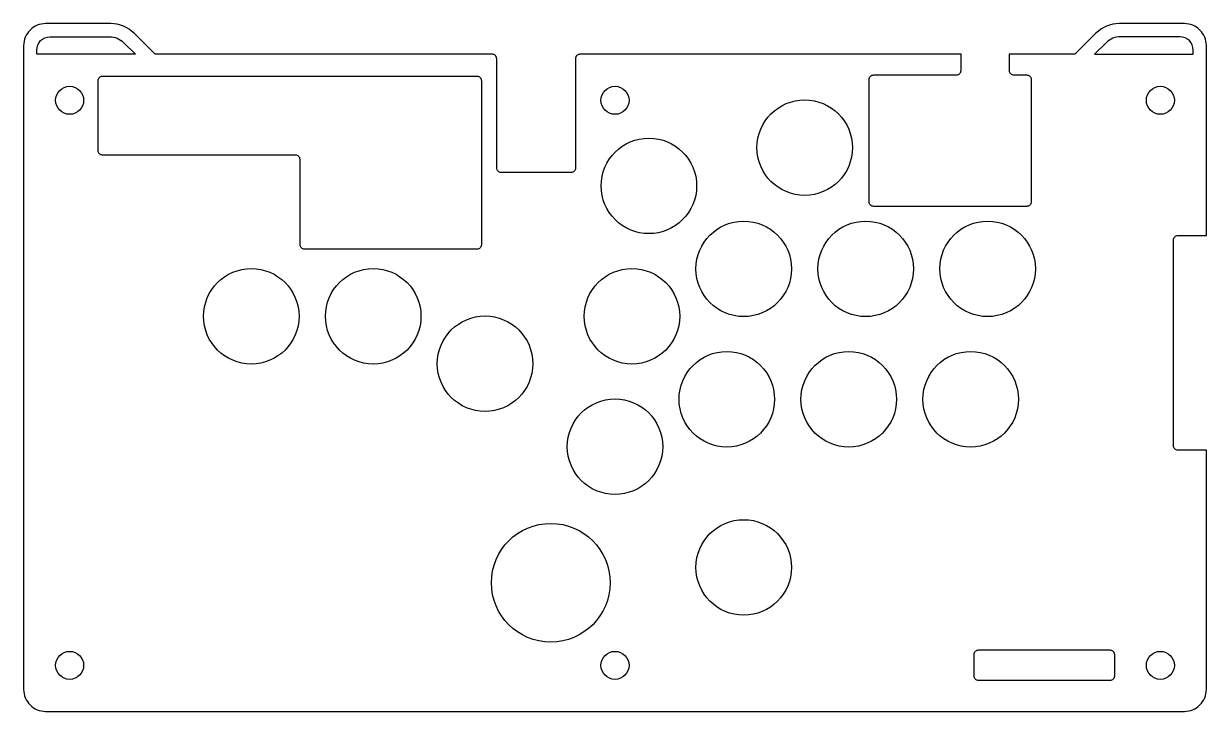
# Model space of a CAD drawing. Header units: millimetres. Extents: x 0 to 270, y 0 to 157.
import ezdxf

# ---------------------------------------------------------------- set-up
doc = ezdxf.new("R2010")
doc.units = ezdxf.units.MM
doc.layers.get('0').update_dxf_attribs({"linetype": 'CONTINUOUS'})

msp = doc.modelspace()

# ---------------------------------------------------------------- linework, layer by layer
for points in [[(5, 0), (265, 0, 0.414214), (270, 5), (270, 59.64), (263.5, 59.64, -0.414214), (262.5, 60.64), (262.5, 107.64, -0.414214), (263.5, 108.64), (270, 108.64), (270, 152, 0.414214), (265, 157), (250.11, 157, 0.198915), (244.8, 154.8), (240, 150), (225, 150), (225, 146.29, 0.414214), (226, 145.29), (229, 145.29, -0.414214), (230, 144.29), (230, 116.29, -0.414214), (229, 115.29), (194.03, 115.29, -0.414214), (193.03, 116.29), (193.03, 144.29, -0.414214), (194.03, 145.29), (213, 145.29, 0.414214), (214, 146.29), (214, 150), (127, 150, 0.414215), (126, 149), (126, 124, -0.414214), (125, 123), (109, 123, -0.414214), (108, 124), (108, 149, 0.414215), (107, 150), (30, 150), (25.2, 154.8, 0.198911), (19.89, 157), (5, 157, 0.414214), (0, 152), (0, 5, 0.414214)], [(25.5, 150), (3, 150), (3, 151, -0.414214), (6, 154), (19.64, 154, -0.198912), (22.82, 152.68)], [(244.5, 150), (267, 150), (267, 151, 0.414214), (264, 154), (250.36, 154, 0.198912), (247.18, 152.68)], [(18, 145), (103.5, 145, -0.414214), (104.5, 144), (104.5, 106.5, -0.414214), (103.5, 105.5), (64.1, 105.5, -0.414214), (63.1, 106.5), (63.1, 126, 0.414214), (62.1, 127), (18, 127, -0.414214), (17, 128), (17, 144, -0.414214)], [(218, 14.02), (248, 14.02, -0.414214), (249, 13.02), (249, 8.02, -0.414214), (248, 7.02), (218, 7.02, -0.414214), (217, 8.02), (217, 13.02, -0.414214)]]:
    msp.add_lwpolyline(points, format="xyb", close=True)
for centre, radius in [((10.5, 139.5), 3.2), ((135, 139.5), 3.2), ((259.5, 139.5), 3.2), ((178.31, 128.69), 10.9), ((142.74, 119.96), 10.9), ((164.39, 101.02), 10.9), ((192.23, 101.02), 10.9), ((220.07, 101.02), 10.9), ((51.97, 90.19), 10.9), ((79.81, 90.19), 10.9), ((138.87, 90.19), 10.9), ((105.33, 79.36), 10.9), ((160.52, 71.25), 10.9), ((188.36, 71.25), 10.9), ((216.2, 71.25), 10.9), ((135, 60.42), 10.9), ((164.39, 32.86), 10.9), ((120.33, 29.36), 13.55), ((10.5, 10.5), 3.2), ((135, 10.5), 3.2), ((259.5, 10.5), 3.2)]:
    msp.add_circle(centre, radius)

doc.saveas('drawing.dxf')
